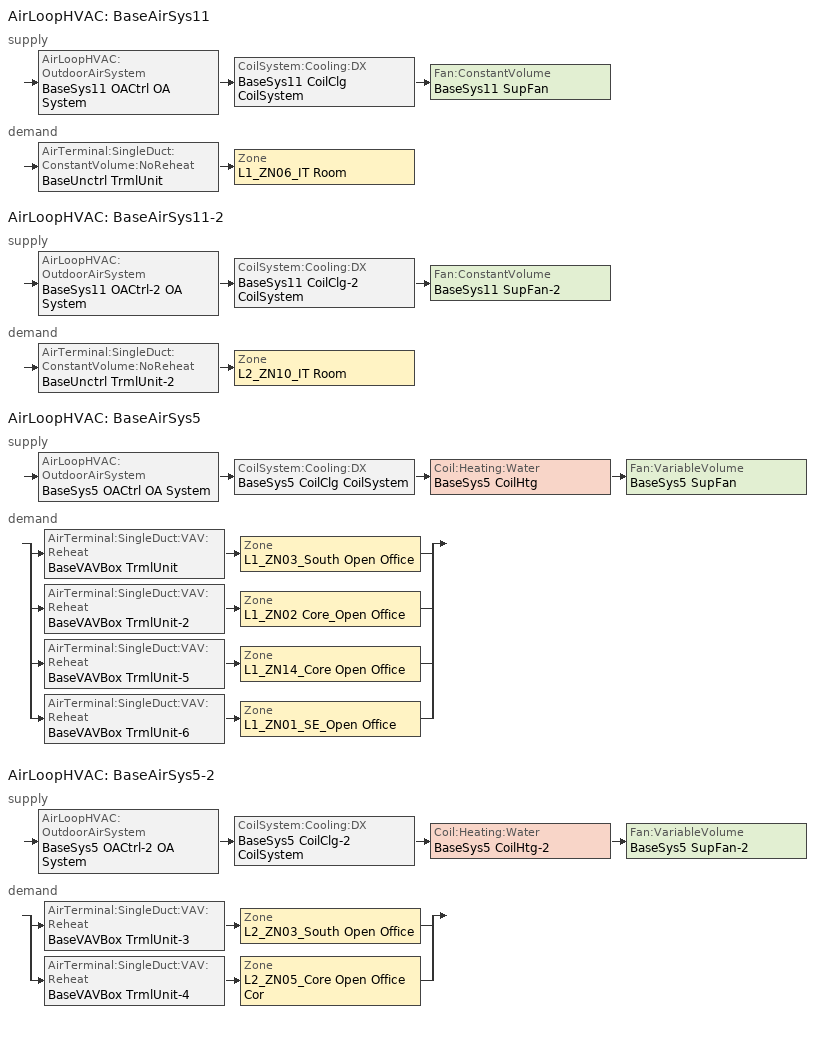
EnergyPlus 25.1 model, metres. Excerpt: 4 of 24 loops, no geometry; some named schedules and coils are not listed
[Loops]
AirLoopHVAC 'BaseAirSys11'
 supply: AirLoopHVAC:OutdoorAirSystem 'BaseSys11 OACtrl OA System' > CoilSystem:Cooling:DX 'BaseSys11 CoilClg CoilSystem' > Fan:ConstantVolume 'BaseSys11 SupFan'
 demand: AirTerminal:SingleDuct:ConstantVolume:NoReheat 'BaseUnctrl TrmlUnit' > Zone 'L1_ZN06_IT Room'
AirLoopHVAC 'BaseAirSys11-2'
 supply: AirLoopHVAC:OutdoorAirSystem 'BaseSys11 OACtrl-2 OA System' > CoilSystem:Cooling:DX 'BaseSys11 CoilClg-2 CoilSystem' > Fan:ConstantVolume 'BaseSys11 SupFan-2'
 demand: AirTerminal:SingleDuct:ConstantVolume:NoReheat 'BaseUnctrl TrmlUnit-2' > Zone 'L2_ZN10_IT Room'
AirLoopHVAC 'BaseAirSys5'
 supply: AirLoopHVAC:OutdoorAirSystem 'BaseSys5 OACtrl OA System' > CoilSystem:Cooling:DX 'BaseSys5 CoilClg CoilSystem' > Coil:Heating:Water 'BaseSys5 CoilHtg' > Fan:VariableVolume 'BaseSys5 SupFan'
 demand: split
  | AirTerminal:SingleDuct:VAV:Reheat 'BaseVAVBox TrmlUnit' > Zone 'L1_ZN03_South Open Office'
  | AirTerminal:SingleDuct:VAV:Reheat 'BaseVAVBox TrmlUnit-2' > Zone 'L1_ZN02 Core_Open Office'
  | AirTerminal:SingleDuct:VAV:Reheat 'BaseVAVBox TrmlUnit-5' > Zone 'L1_ZN14_Core Open Office'
  | AirTerminal:SingleDuct:VAV:Reheat 'BaseVAVBox TrmlUnit-6' > Zone 'L1_ZN01_SE_Open Office'
AirLoopHVAC 'BaseAirSys5-2'
 supply: AirLoopHVAC:OutdoorAirSystem 'BaseSys5 OACtrl-2 OA System' > CoilSystem:Cooling:DX 'BaseSys5 CoilClg-2 CoilSystem' > Coil:Heating:Water 'BaseSys5 CoilHtg-2' > Fan:VariableVolume 'BaseSys5 SupFan-2'
 demand: split
  | AirTerminal:SingleDuct:VAV:Reheat 'BaseVAVBox TrmlUnit-3' > Zone 'L2_ZN03_South Open Office'
  | AirTerminal:SingleDuct:VAV:Reheat 'BaseVAVBox TrmlUnit-4' > Zone 'L2_ZN05_Core Open Office Cor'
[ZoneControl:Thermostat] Temperature Difference Between Cutout And Setpoint {deltaC}=0
Name | Zone or ZoneList | Control Type Schedule | Control 1
L1_ZN01_SE_Open Office Thermostat | L1_ZN01_SE_Open Office | L1_ZN01_SE_Open Office Thermostat Schedule | L1_ZN01_SE_Open Office Thermostat
L1_ZN02 Core_Open Office Thermostat | L1_ZN02 Core_Open Office | L1_ZN02 Core_Open Office Thermostat Schedule | L1_ZN02 Core_Open Office Thermostat
L1_ZN03_South Open Office Thermostat | L1_ZN03_South Open Office | L1_ZN03_South Open Office Thermostat Schedule | L1_ZN03_South Open Office Thermostat
L1_ZN06_IT Room Thermostat | L1_ZN06_IT Room | L1_ZN06_IT Room Thermostat Schedule | L1_ZN06_IT Room Thermostat
L1_ZN14_Core Open Office Thermostat | L1_ZN14_Core Open Office | L1_ZN14_Core Open Office Thermostat Schedule | L1_ZN14_Core Open Office Thermostat
L2_ZN03_South Open Office Thermostat | L2_ZN03_South Open Office | L2_ZN03_South Open Office Thermostat Schedule | L2_ZN03_South Open Office Thermostat
L2_ZN05_Core Open Office Cor Thermostat | L2_ZN05_Core Open Office Cor | L2_ZN05_Core Open Office Cor Thermostat Schedule | L2_ZN05_Core Open Office Cor Thermostat
L2_ZN10_IT Room Thermostat | L2_ZN10_IT Room | L2_ZN10_IT Room Thermostat Schedule | L2_ZN10_IT Room Thermostat
[ThermostatSetpoint:DualSetpoint]
Name | Heating Setpoint Temperature Schedule | Cooling Setpoint Temperature Schedule
L1_ZN01_SE_Open Office Thermostat; L1_ZN02 Core_Open Office Thermostat; L1_ZN03_South Open Office Thermostat; L1_ZN14_Core Open Office Thermostat; L2_ZN03_South Open Office Thermostat; L2_ZN05_Core Open Office Cor Thermostat | LabHtgSetpt | LabClgSetpt
L1_ZN06_IT Room Thermostat; L2_ZN10_IT Room Thermostat | DataHtgSetpt | DataClgSetpt
[Fan:ZoneExhaust] Availability Schedule=LabHVACAvail; Fan Total Efficiency=0.56854; Pressure Rise {Pa}=0; Flow Fraction Schedule=LabExhaustVAVManualSashCtrl; System Availability Manager Coupling Mode=Coupled; Balanced Exhaust Fraction Schedule=Off
Name | Maximum Flow Rate {m3/s}
L1_ZN01_SE_Open Office BaseExhFan | 0.365585
L1_ZN02 Core_Open Office BaseExhFan | 1.24458
L1_ZN03_South Open Office BaseExhFan | 0.482099
L1_ZN14_Core Open Office BaseExhFan | 0.78911
L2_ZN03_South Open Office BaseExhFan | 0.857543
L2_ZN05_Core Open Office Cor BaseExhFan | 1.25669
[AirTerminal:SingleDuct:VAV:Reheat] Availability Schedule=Always On Discrete; Maximum Air Flow Rate {m3/s}=Autosize; Zone Minimum Air Flow Input Method=FixedFlowRate; Constant Minimum Air Flow Fraction=0.3; Maximum Hot Water or Steam Flow Rate {m3/s}=Autosize; Minimum Hot Water or Steam Flow Rate {m3/s}=0; Convergence Tolerance=0.001; Damper Heating Action=Normal; Maximum Flow Fraction During Reheat=0.2; Maximum Reheat Air Temperature {C}=35
Name | Fixed Minimum Air Flow Rate {m3/s} | Reheat Coil
BaseVAVBox TrmlUnit-6 | 0.365585 | BaseVAVBox CoilHtg-6
BaseVAVBox TrmlUnit-2 | 1.24458 | BaseVAVBox CoilHtg-2
BaseVAVBox TrmlUnit | 0.482099 | BaseVAVBox CoilHtg
BaseVAVBox TrmlUnit-5 | 0.78911 | BaseVAVBox CoilHtg-5
BaseVAVBox TrmlUnit-3 | 0.857543 | BaseVAVBox CoilHtg-3
BaseVAVBox TrmlUnit-4 | 1.25669 | BaseVAVBox CoilHtg-4
[Coil:Heating:Water] Availability Schedule=Always On Discrete; U-Factor Times Area Value {W/K}=Autosize; Maximum Water Flow Rate {m3/s}=Autosize; Performance Input Method=UFactorTimesAreaAndDesignWaterFlowRate; Rated Capacity {W}=Autosize; Rated Inlet Water Temperature {C}=54.4444; Rated Inlet Air Temperature {C}=16.6; Rated Outlet Water Temperature {C}=40.5556; Rated Outlet Air Temperature {C}=32.2; Rated Ratio for Air and Water Convection=0.5
BaseSys5 CoilHtg; BaseSys5 CoilHtg-2
[Zone equipment]
L1_ZN01_SE_Open Office: L1_ZN01_SE_Open Office BaseExhFan, BaseVAVBox TrmlUnit-6
L1_ZN02 Core_Open Office: L1_ZN02 Core_Open Office BaseExhFan, BaseVAVBox TrmlUnit-2
L1_ZN03_South Open Office: L1_ZN03_South Open Office BaseExhFan, BaseVAVBox TrmlUnit
L1_ZN06_IT Room: BaseUnctrl TrmlUnit
L1_ZN14_Core Open Office: L1_ZN14_Core Open Office BaseExhFan, BaseVAVBox TrmlUnit-5
L2_ZN03_South Open Office: L2_ZN03_South Open Office BaseExhFan, BaseVAVBox TrmlUnit-3
L2_ZN05_Core Open Office Cor: L2_ZN05_Core Open Office Cor BaseExhFan, BaseVAVBox TrmlUnit-4
L2_ZN10_IT Room: BaseUnctrl TrmlUnit-2
[Sizing:Zone] Zone Cooling Design Supply Air Temperature Input Method=TemperatureDifference; Zone Cooling Design Supply Air Temperature {C}=14; Zone Heating Design Supply Air Temperature Input Method=TemperatureDifference; Zone Heating Design Supply Air Temperature {C}=40; Zone Cooling Design Supply Air Humidity Ratio {kgWater/kgDryAir}=0.0085; Zone Heating Design Supply Air Humidity Ratio {kgWater/kgDryAir}=0.008; Zone Heating Sizing Factor=1; Zone Cooling Sizing Factor=1; Cooling Design Air Flow Method=DesignDay; Cooling Design Air Flow Rate {m3/s}=0; Cooling Minimum Air Flow per Zone Floor Area {m3/s-m2}=0; Cooling Minimum Air Flow {m3/s}=0; Cooling Minimum Air Flow Fraction=0; Heating Design Air Flow Rate {m3/s}=0; Heating Maximum Air Flow per Zone Floor Area {m3/s-m2}=0; Heating Maximum Air Flow {m3/s}=0; Account for Dedicated Outdoor Air System=No; Zone Load Sizing Method=Sensible Load Only No Latent Load; Zone Latent Cooling Design Supply Air Humidity Ratio Input Method=HumidityRatioDifference; Zone Cooling Design Supply Air Humidity Ratio Difference {kgWater/kgDryAir}=0.005; Zone Latent Heating Design Supply Air Humidity Ratio Input Method=HumidityRatioDifference; Zone Humidification Design Supply Air Humidity Ratio Difference {kgWater/kgDryAir}=0.005; Type of Space Sum to Use=Coincident
Name | Zone Cooling Design Supply Air Temperature Difference {deltaC} | Zone Heating Design Supply Air Temperature Difference {deltaC} | Design Specification Outdoor Air Object | Heating Design Air Flow Method | Heating Maximum Air Flow Fraction
L1_ZN01_SE_Open Office | 11.1111 | 13.8889 | L1_ZN01_SE_Open Office Design Specification Outdoor Air | DesignDayWithLimit | 0.5
L1_ZN02 Core_Open Office | 8.33333 | 13.8889 | L1_ZN02 Core_Open Office Design Specification Outdoor Air | DesignDayWithLimit | 0.5
L1_ZN03_South Open Office | 11.1111 | 13.8889 | L1_ZN03_South Open Office Design Specification Outdoor Air | DesignDayWithLimit | 0.5
L1_ZN06_IT Room | 5.55556 | 19.4444 | L1_ZN06_IT Room Design Specification Outdoor Air | DesignDay | 0
L1_ZN14_Core Open Office | 8.33333 | 13.8889 | L1_ZN14_Core Open Office Design Specification Outdoor Air | DesignDayWithLimit | 0.5
L2_ZN03_South Open Office | 11.1111 | 13.8889 | L2_ZN03_South Open Office Design Specification Outdoor Air | DesignDayWithLimit | 0.5
L2_ZN05_Core Open Office Cor | 8.33333 | 13.8889 | L2_ZN05_Core Open Office Cor Design Specification Outdoor Air | DesignDayWithLimit | 0.5
L2_ZN10_IT Room | 5.55556 | 19.4444 | L2_ZN10_IT Room Design Specification Outdoor Air | DesignDay | 0
[DesignSpecification:OutdoorAir] Outdoor Air Method=Maximum; Outdoor Air Flow per Person {m3/s-person}=0; Outdoor Air Flow per Zone {m3/s}=0; Outdoor Air Flow Air Changes per Hour {1/hr}=0
Name | Outdoor Air Flow per Zone Floor Area {m3/s-m2}
L1_ZN01_SE_Open Office Design Specification Outdoor Air; L1_ZN02 Core_Open Office Design Specification Outdoor Air; L1_ZN03_South Open Office Design Specification Outdoor Air; L1_ZN14_Core Open Office Design Specification Outdoor Air; L2_ZN03_South Open Office Design Specification Outdoor Air; L2_ZN05_Core Open Office Cor Design Specification Outdoor Air | 0.006604
L1_ZN06_IT Room Design Specification Outdoor Air; L2_ZN10_IT Room Design Specification Outdoor Air | 0.000762
[AirTerminal:SingleDuct:ConstantVolume:NoReheat] Availability Schedule=Always On Discrete; Maximum Air Flow Rate {m3/s}=AutoSize
BaseUnctrl TrmlUnit; BaseUnctrl TrmlUnit-2
[AirLoopHVAC] Design Supply Air Flow Rate {m3/s}=AutoSize; Design Return Air Flow Fraction of Supply Air Flow=1
BaseAirSys11; BaseAirSys11-2; BaseAirSys5; BaseAirSys5-2
[Sizing:System] Type of Load to Size On=Sensible; Design Outdoor Air Flow Rate {m3/s}=Autosize; Preheat Design Temperature {C}=5.68434e-14; Preheat Design Humidity Ratio {kgWater/kgDryAir}=0; Precool Design Temperature {C}=5.68434e-14; Precool Design Humidity Ratio {kgWater/kgDryAir}=0; 100% Outdoor Air in Cooling=No; 100% Outdoor Air in Heating=No; Central Cooling Design Supply Air Humidity Ratio {kgWater/kgDryAir}=0.0085; Central Heating Design Supply Air Humidity Ratio {kgWater/kgDryAir}=0.008; Cooling Supply Air Flow Rate Method=DesignDay; Cooling Supply Air Flow Rate {m3/s}=0; Cooling Supply Air Flow Rate Per Floor Area {m3/s-m2}=0.00996765; Cooling Fraction of Autosized Cooling Supply Air Flow Rate=1; Cooling Supply Air Flow Rate Per Unit Cooling Capacity {m3/s-W}=3.94755e-05; Heating Supply Air Flow Rate Method=DesignDay; Heating Supply Air Flow Rate {m3/s}=0; Heating Supply Air Flow Rate Per Floor Area {m3/s-m2}=0.00996765; Heating Fraction of Autosized Heating Supply Air Flow Rate=1; Heating Fraction of Autosized Cooling Supply Air Flow Rate=1; Heating Supply Air Flow Rate Per Unit Heating Capacity {m3/s-W}=3.15882e-05; System Outdoor Air Method=ZoneSum; Zone Maximum Outdoor Air Fraction=1; Cooling Design Capacity Method=CoolingDesignCapacity; Cooling Design Capacity {W}=Autosize; Cooling Design Capacity Per Floor Area {W/m2}=234.7; Fraction of Autosized Cooling Design Capacity=1; Heating Design Capacity Method=HeatingDesignCapacity; Heating Design Capacity {W}=Autosize; Heating Design Capacity Per Floor Area {W/m2}=157; Fraction of Autosized Heating Design Capacity=1; Central Cooling Capacity Control Method=OnOff; Occupant Diversity=Autosize
Name | Central Heating Maximum System Air Flow Ratio | Central Cooling Design Supply Air Temperature {C} | Central Heating Design Supply Air Temperature {C} | Type of Zone Sum to Use
BaseAirSys11; BaseAirSys11-2 | 1 | 18.3333 | 35 | NonCoincident
BaseAirSys5; BaseAirSys5-2 | 0.5 | 12.7778 | 15.5556 | Coincident
[AvailabilityManager:NightCycle] Applicability Schedule=Always On Discrete; Fan Schedule=DataHVACAvail; Control Type=CycleOnControlZone; Thermostat Tolerance {deltaC}=1.11111; Cycling Run Time Control Type=ThermostatWithMinimumRunTime; Cycling Run Time {s}=900
Name | Control Zone or Zone List
Availability Manager Night Cycle 18 | L1_ZN06_IT Room
Availability Manager Night Cycle 19 | L2_ZN10_IT Room
[Controller:OutdoorAir] Minimum Outdoor Air Flow Rate {m3/s}=0; Maximum Outdoor Air Flow Rate {m3/s}=Autosize; Economizer Control Type=NoEconomizer; Economizer Control Action Type=ModulateFlow; Economizer Maximum Limit Enthalpy {J/kg}=64000; Lockout Type=NoLockout; High Humidity Control=No; High Humidity Outdoor Air Flow Ratio=1; Control High Indoor Humidity Based on Outdoor Humidity Ratio=Yes; Heat Recovery Bypass Control Type=BypassWhenWithinEconomizerLimits; Economizer Operation Staging=InterlockedWithMechanicalCooling
Name | Minimum Limit Type | Minimum Outdoor Air Schedule | Mechanical Ventilation Controller
BaseSys11 OACtrl | FixedMinimum | BaseSys11 OACtrl Schedule | BaseSys11 OACtrl Mech Vent Controller
BaseSys11 OACtrl-2 | FixedMinimum | BaseSys11 OACtrl-2 Schedule | BaseSys11 OACtrl-2 Mech Vent Controller
BaseSys5 OACtrl | ProportionalMinimum | Always On Discrete | BaseSys5 OACtrl Mech Vent Controller
BaseSys5 OACtrl-2 | ProportionalMinimum | Always On Discrete | BaseSys5 OACtrl-2 Mech Vent Controller
[Controller:MechanicalVentilation] Demand Controlled Ventilation=No; System Outdoor Air Method=ZoneSum
Name | Availability Schedule | Zone or ZoneList Name 1 | Design Specification Outdoor Air Object Name 1 | Zone or ZoneList Name 2 | Design Specification Outdoor Air Object Name 2 | Zone or ZoneList Name 3 | Design Specification Outdoor Air Object Name 3 | Zone or ZoneList Name 4 | Design Specification Outdoor Air Object Name 4
BaseSys11 OACtrl Mech Vent Controller | BaseSys11 OACtrl Schedule | L1_ZN06_IT Room | L1_ZN06_IT Room Design Specification Outdoor Air
BaseSys11 OACtrl-2 Mech Vent Controller | BaseSys11 OACtrl-2 Schedule | L2_ZN10_IT Room | L2_ZN10_IT Room Design Specification Outdoor Air
BaseSys5 OACtrl Mech Vent Controller | Always On Discrete | L1_ZN03_South Open Office | L1_ZN03_South Open Office Design Specification Outdoor Air | L1_ZN02 Core_Open Office | L1_ZN02 Core_Open Office Design Specification Outdoor Air | L1_ZN14_Core Open Office | L1_ZN14_Core Open Office Design Specification Outdoor Air | L1_ZN01_SE_Open Office | L1_ZN01_SE_Open Office Design Specification Outdoor Air
BaseSys5 OACtrl-2 Mech Vent Controller | Always On Discrete | L2_ZN03_South Open Office | L2_ZN03_South Open Office Design Specification Outdoor Air | L2_ZN05_Core Open Office Cor | L2_ZN05_Core Open Office Cor Design Specification Outdoor Air
[SetpointManager:MixedAir] Control Variable=Temperature
Name | Setpoint Node or NodeList
BaseSys11 OACtrl OA System Mixed Air Node OS Default SPM | BaseSys11 OACtrl OA System Mixed Air Node
BaseSys11 CoilClg Outlet Node OS Default SPM | BaseSys11 CoilClg Outlet Node
BaseSys11 OACtrl-2 OA System Mixed Air Node OS Default SPM | BaseSys11 OACtrl-2 OA System Mixed Air Node
BaseSys11 CoilClg-2 Outlet Node OS Default SPM | BaseSys11 CoilClg-2 Outlet Node
BaseSys5 OACtrl OA System Mixed Air Node OS Default SPM | BaseSys5 OACtrl OA System Mixed Air Node
BaseSys5 CoilClg Outlet Node OS Default SPM | BaseSys5 CoilClg Outlet Node
BaseSys5 CoilHtg Air Outlet Node OS Default SPM | BaseSys5 CoilHtg Air Outlet Node
BaseSys5 OACtrl-2 OA System Mixed Air Node OS Default SPM | BaseSys5 OACtrl-2 OA System Mixed Air Node
BaseSys5 CoilClg-2 Outlet Node OS Default SPM | BaseSys5 CoilClg-2 Outlet Node
BaseSys5 CoilHtg-2 Air Outlet Node OS Default SPM | BaseSys5 CoilHtg-2 Air Outlet Node
[CoilSystem:Cooling:DX] Availability Schedule=Always On Discrete
Name | Cooling Coil
BaseSys11 CoilClg CoilSystem | BaseSys11 CoilClg
BaseSys11 CoilClg-2 CoilSystem | BaseSys11 CoilClg-2
BaseSys5 CoilClg CoilSystem | BaseSys5 CoilClg
BaseSys5 CoilClg-2 CoilSystem | BaseSys5 CoilClg-2
[Coil:Cooling:DX:SingleSpeed] Availability Schedule=Always On Discrete; Gross Rated Total Cooling Capacity {W}=Autosize; Gross Rated Sensible Heat Ratio=Autosize; Gross Rated Cooling COP {W/W}=3; Rated Air Flow Rate {m3/s}=Autosize; Rated Evaporator Fan Power Per Volume Flow Rate 2017 {W/(m3/s)}=773.3; Rated Evaporator Fan Power Per Volume Flow Rate 2023 {W/(m3/s)}=934.4; Total Cooling Capacity Function of Temperature Curve=CoilClgDXQRatio_fTwbToadbSI; Total Cooling Capacity Function of Flow Fraction Curve=CoilClgDXSnglQRatio_fCFMRatio; Energy Input Ratio Function of Temperature Curve=CoilClgDXEIRRatio_fTwbToadbSI; Energy Input Ratio Function of Flow Fraction Curve=CoilClgDXSnglEIRRatio_fCFMRatio; Part Load Fraction Correlation Curve=CoilClgDXEIRRatio_fQFrac; Minimum Outdoor Dry-Bulb Temperature for Compressor Operation {C}=-25; Nominal Time for Condensate Removal to Begin {s}=0; Ratio of Initial Moisture Evaporation Rate and Steady State Latent Capacity=0; Maximum Cycling Rate {cycles/hr}=0; Latent Capacity Time Constant {s}=0; Condenser Type=AirCooled; Evaporative Condenser Effectiveness=0.9; Evaporative Condenser Air Flow Rate {m3/s}=Autosize; Evaporative Condenser Pump Rated Power Consumption {W}=Autosize; Crankcase Heater Capacity {W}=0; Maximum Outdoor Dry-Bulb Temperature for Crankcase Heater Operation {C}=10; Basin Heater Capacity {W/K}=0; Basin Heater Setpoint Temperature {C}=2
BaseSys11 CoilClg; BaseSys11 CoilClg-2; BaseSys5 CoilClg; BaseSys5 CoilClg-2
[Fan:ConstantVolume] Availability Schedule=DataHVACAvail; Fan Total Efficiency=1; Pressure Rise {Pa}=0; Maximum Flow Rate {m3/s}=AutoSize; Motor Efficiency=1; Motor In Airstream Fraction=1
BaseSys11 SupFan; BaseSys11 SupFan-2
[SetpointManager:SingleZone:Reheat] Control Variable=Temperature; Minimum Supply Air Temperature {C}=-99; Maximum Supply Air Temperature {C}=99
Name | Control Zone | Setpoint Node or NodeList
Setpoint Manager Single Zone Reheat 16 | L1_ZN06_IT Room | BaseSys11 SupFan Outlet Node
Setpoint Manager Single Zone Reheat 17 | L2_ZN10_IT Room | BaseSys11 SupFan-2 Outlet Node
[Controller:WaterCoil] Control Variable=Temperature; Action=Normal; Actuator Variable=Flow; Controller Convergence Tolerance {deltaC}=0.1; Maximum Actuated Flow {m3/s}=Autosize; Minimum Actuated Flow {m3/s}=0
Controller Water Coil 1; Controller Water Coil 2
[Fan:VariableVolume] Availability Schedule=LabHVACAvail; Fan Total Efficiency=1; Pressure Rise {Pa}=0; Maximum Flow Rate {m3/s}=AutoSize; Fan Power Minimum Flow Rate Input Method=FixedFlowRate; Fan Power Minimum Flow Fraction=0; Fan Power Minimum Air Flow Rate {m3/s}=0; Motor Efficiency=1; Motor In Airstream Fraction=1; Fan Power Coefficient 1=0.04076; Fan Power Coefficient 2=0.088045; Fan Power Coefficient 3=-0.072926; Fan Power Coefficient 4=0.94374; Fan Power Coefficient 5=0
BaseSys5 SupFan; BaseSys5 SupFan-2
[SetpointManager:Scheduled] Control Variable=Temperature
Name | Schedule | Setpoint Node or NodeList
Setpoint Manager Scheduled 2 | BaseAirSys5 Supply Air Temp Schedule | BaseSys5 SupFan Outlet Node
Setpoint Manager Scheduled 3 | BaseAirSys5-2 Supply Air Temp Schedule | BaseSys5 SupFan-2 Outlet Node
[Schedule:Year]
LabHtgSetpt: LabHtgSetptWk, 1, 1, 12, 31
LabClgSetpt: LabClgSetptWk, 1, 1, 12, 31
LabHVACAvail: LabHVACAvailWk, 1, 1, 12, 31
LabExhaustVAVManualSashCtrl: LabExhaustVAVManualSashCtrlWk, 1, 1, 12, 31
Off: OffWk, 1, 1, 12, 31
DataHtgSetpt: DataHtgSetptWk, 1, 1, 12, 31
DataClgSetpt: DataClgSetptWk, 1, 1, 12, 31
BaseSys11 OACtrl Schedule: BaseSys11 OACtrl Schedule Week 1, 1, 1, 12, 31
BaseSys11 OACtrl-2 Schedule: BaseSys11 OACtrl-2 Schedule Week 1, 1, 1, 12, 31
DataHVACAvail: DataHVACAvailWk, 1, 1, 12, 31
BaseAirSys5 Supply Air Temp Schedule: BaseAirSys5 Supply Air Temp Schedule Week Rule - Jan1-Dec31, 1, 1, 12, 31
BaseAirSys5-2 Supply Air Temp Schedule: BaseAirSys5-2 Supply Air Temp Schedule Week Rule - Jan1-Dec31, 1, 1, 12, 31
[Schedule:Week:Daily]
LabHVACAvailWk: LabHVACAvailSun, LabHVACAvailWD, LabHVACAvailWD, LabHVACAvailWD, LabHVACAvailWD, LabHVACAvailWD, LabHVACAvailSat, LabHVACAvailSun, AllOnHVACAvailDay, AllOnHVACAvailDay, LabHVACAvailSun, LabHVACAvailSun
LabExhaustVAVManualSashCtrlWk: LabExhaustVAVManualSashCtrlSun, LabExhaustVAVManualSashCtrlWD, LabExhaustVAVManualSashCtrlWD, LabExhaustVAVManualSashCtrlWD, LabExhaustVAVManualSashCtrlWD, LabExhaustVAVManualSashCtrlWD, LabExhaustVAVManualSashCtrlSat, LabExhaustVAVManualSashCtrlSun, LabExhaustVAVManualSashCtrlDD, LabExhaustVAVManualSashCtrlDD, LabExhaustVAVManualSashCtrlSun, LabExhaustVAVManualSashCtrlSun
OffWk: OffDay, OffDay, OffDay, OffDay, OffDay, OffDay, OffDay, OffDay, OffDay, OffDay, OffDay, OffDay
BaseSys11 OACtrl Schedule Week 1: BaseSys11 OACtrl Schedule Week 1 Sunday, BaseSys11 OACtrl Schedule Week 1 Monday, BaseSys11 OACtrl Schedule Week 1 Tuesday, BaseSys11 OACtrl Schedule Week 1 Wednesday, BaseSys11 OACtrl Schedule Week 1 Thursday, BaseSys11 OACtrl Schedule Week 1 Friday, BaseSys11 OACtrl Schedule Week 1 Saturday, BaseSys11 OACtrl Schedule Week 1 Holiday, BaseSys11 OACtrl Schedule Week 1 Summer, BaseSys11 OACtrl Schedule Week 1 Winter, BaseSys11 OACtrl Schedule Week 1 Custom 1, BaseSys11 OACtrl Schedule Week 1 Custom 2
DataHVACAvailWk: DataHVACAvailSun, DataHVACAvailWD, DataHVACAvailWD, DataHVACAvailWD, DataHVACAvailWD, DataHVACAvailWD, DataHVACAvailSat, DataHVACAvailSun, AllOnHVACAvailDay, AllOnHVACAvailDay, DataHVACAvailSun, DataHVACAvailSun
[Schedule:Compact]
L1_ZN01_SE_Open Office Thermostat Schedule; L1_ZN02 Core_Open Office Thermostat Schedule; L1_ZN03_South Open Office Thermostat Schedule; L1_ZN06_IT Room Thermostat Schedule; L1_ZN14_Core Open Office Thermostat Schedule; L2_ZN03_South Open Office Thermostat Schedule; L2_ZN05_Core Open Office Cor Thermostat Schedule; L2_ZN10_IT Room Thermostat Schedule: Through: 12/31, For: AllDays, Until: 24:00, 4
[Schedule:Constant]
Always On Discrete: Hourly Value=1
[Curve:Biquadratic] Minimum Value of x {BasedOnField A2}=13.89; Maximum Value of x {BasedOnField A2}=25; Minimum Value of y {BasedOnField A3}=23.89; Maximum Value of y {BasedOnField A3}=46.11; Minimum Curve Output {BasedOnField A4}=0.77
Name | Coefficient1 Constant | Coefficient2 x | Coefficient3 x**2 | Coefficient4 y | Coefficient5 y**2 | Coefficient6 x*y | Maximum Curve Output {BasedOnField A4}
CoilClgDXQRatio_fTwbToadbSI | 0.86779 | 0.014245 | 0.000554 | -0.007569 | 3.2e-05 | -0.000191 | 1.29
CoilClgDXEIRRatio_fTwbToadbSI | 0.116709 | 0.028458 | -0.000411 | 0.021422 | 0.000162 | -0.00068 | 1.33
[Curve:Quadratic] Minimum Value of x {BasedOnField A2}=0; Maximum Value of x {BasedOnField A2}=100
Name | Coefficient1 Constant | Coefficient2 x | Coefficient3 x**2 | Minimum Curve Output {BasedOnField A3}
CoilClgDXSnglQRatio_fCFMRatio | 0.8 | 0.2 | 0 | 0.8
CoilClgDXSnglEIRRatio_fCFMRatio | 1.156 | -0.1816 | 0.0256
[Curve:Cubic]
CoilClgDXEIRRatio_fQFrac: Coefficient1 Constant=0; Coefficient2 x=5.1091; Coefficient3 x**2=-8.5515; Coefficient4 x**3=4.4744; Minimum Value of x {BasedOnField A2}=0.7; Maximum Value of x {BasedOnField A2}=1; Minimum Curve Output {BasedOnField A3}=0.92; Maximum Curve Output {BasedOnField A3}=1
